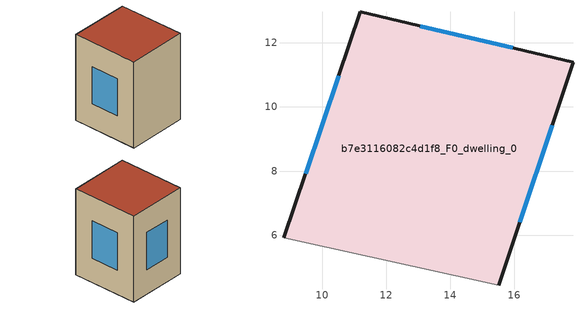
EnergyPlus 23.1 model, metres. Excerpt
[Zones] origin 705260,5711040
b7e3116082c4d1f8_F0_dwelling_0
 floor ground (EU_floor_Construction): 15.52,4.44 17.83,11.4 11.19,12.97 8.81,5.92 z0
 wall outside (EU_wall_Construction): 8.81,5.92 11.19,12.97 17.83,11.4 15.52,4.44 z0:9
 wall adiabatic (EU_wall_Construction): 15.52,4.44 8.81,5.92 z0:9
 window (EU_Window_Construction): 9.48,7.92 10.51,10.98 / 13.07,12.53 15.95,11.85 / 17.18,9.43 16.17,6.41 z2.55:6.45
 roof outside (EU_roof_Construction): 17.83,11.4 15.52,4.44 8.81,5.92 11.19,12.97 z9
[Building]
EU S2 Campaign: North Axis=0; Terrain=City; Solar Distribution=FullExterior
[Site:Location]
London: Latitude=51.5; Longitude=-0.5; Time Zone=0; Elevation=25
[SizingPeriod:WeatherFileDays]
AnnualSizingPeriod: Begin Month=1; Begin Day of Month=1; End Month=12; End Day of Month=31; Day of Week for Start Day=Monday; Use Weather File Daylight Saving Period=No; Use Weather File Rain and Snow Indicators=No
[MATERIAL]
EU_InternalMass_Material: Roughness=MediumRough; Thickness=0.1; Conductivity=1; Density=1800; Specific Heat=900; Thermal Absorptance=0.9; Solar Absorptance=0.7; Visible Absorptance=0.7
[MATERIAL:NOMASS] Roughness=MediumRough; Thermal Absorptance=0.9; Solar Absorptance=0.7; Visible Absorptance=0.7
Name | Thermal Resistance
EU_wall_NoMass | 0.555556
EU_roof_NoMass | 0.510204
EU_floor_NoMass | 1.43678
[WINDOWMATERIAL:SIMPLEGLAZINGSYSTEM]
EU_Window_SimpleGlazing: UFactor=3.96; Solar Heat Gain Coefficient=0.85; Visible Transmittance=0.85
[CONSTRUCTION]
EU_wall_Construction: EU_wall_NoMass
EU_roof_Construction: EU_roof_NoMass
EU_floor_Construction: EU_floor_NoMass
EU_InternalMass_Construction: EU_InternalMass_Material
EU_Window_Construction: EU_Window_SimpleGlazing
[ZONE]
b7e3116082c4d1f8_F0_dwelling_0: Type=1; Multiplier=1; Ceiling Height=autocalculate; Volume=453.175; Floor Area=autocalculate; Part of Total Floor Area=Yes
[INTERNALMASS]
b7e3116082c4d1f8_F0_dwelling_0_EU_InternalMass: Construction=EU_InternalMass_Construction; Zone or ZoneList=b7e3116082c4d1f8_F0_dwelling_0; Surface Area=50.3525
[OTHEREQUIPMENT]
EU_Step8_InternalGain_b7e3116082c4d1f8_F0_dwelling_0_f000: Fuel Type=Electricity; Zone or ZoneList or Space or SpaceList=b7e3116082c4d1f8_F0_dwelling_0; Schedule=EU_Step8_GainSchedule_b7e3116082c4d1f8_F0_dwelling_0_f000; Design Level Calculation Method=Watts/Area; Power per Zone Floor Area=1; Fraction Latent=0; Fraction Radiant=0; Fraction Lost=0; Carbon Dioxide Generation Rate=0; EndUse Subcategory=EU_Step8_InternalGains
[ZONEVENTILATION:DESIGNFLOWRATE]
EU_ConstantAir_b7e3116082c4d1f8_F0_dwelling_0: Zone or ZoneList or Space or SpaceList=b7e3116082c4d1f8_F0_dwelling_0; Schedule=EU_AlwaysOn; Design Flow Rate Calculation Method=AirChanges/Hour; Air Changes per Hour=0.48; Ventilation Type=Natural; Fan Pressure Rise=0; Fan Total Efficiency=1; Constant Term Coefficient=1; Temperature Term Coefficient=0; Velocity Term Coefficient=0; Velocity Squared Term Coefficient=0; Minimum Indoor Temperature=-100; Maximum Indoor Temperature=100; Delta Temperature=-100; Minimum Outdoor Temperature=-100; Maximum Outdoor Temperature=100; Maximum Wind Speed=40
[HVACTEMPLATE:THERMOSTAT]
EU_HeatOnly_b7e3116082c4d1f8_F0_dwelling_0: Constant Heating Setpoint=20; Constant Cooling Setpoint=50
[HVACTEMPLATE:ZONE:IDEALLOADSAIRSYSTEM]
b7e3116082c4d1f8_F0_dwelling_0: Template Thermostat=EU_HeatOnly_b7e3116082c4d1f8_F0_dwelling_0; System Availability Schedule=EU_AlwaysOn; Maximum Heating Supply Air Temperature=50; Minimum Cooling Supply Air Temperature=13; Maximum Heating Supply Air Humidity Ratio=0.0156; Minimum Cooling Supply Air Humidity Ratio=0.0077; Heating Limit=NoLimit; Cooling Limit=NoLimit; Heating Availability Schedule=EU_AlwaysOn; Cooling Availability Schedule=EU_CoolingOff; Dehumidification Control Type=ConstantSensibleHeatRatio; Cooling Sensible Heat Ratio=0.7; Dehumidification Setpoint=60; Humidification Control Type=None; Humidification Setpoint=30; Outdoor Air Method=None; Outdoor Air Flow Rate per Person=0.00944; Outdoor Air Flow Rate per Zone Floor Area=0; Outdoor Air Flow Rate per Zone=0; Demand Controlled Ventilation Type=None; Outdoor Air Economizer Type=NoEconomizer; Heat Recovery Type=None; Sensible Heat Recovery Effectiveness=0.7; Latent Heat Recovery Effectiveness=0.65
[SIZING:ZONE]
b7e3116082c4d1f8_F0_dwelling_0: Zone Cooling Design Supply Air Temperature Input Method=SupplyAirTemperature; Zone Cooling Design Supply Air Temperature=13; Zone Heating Design Supply Air Temperature Input Method=SupplyAirTemperature; Zone Heating Design Supply Air Temperature=50; Zone Cooling Design Supply Air Humidity Ratio=0.008; Zone Heating Design Supply Air Humidity Ratio=0.008; Cooling Design Air Flow Method=DesignDay; Cooling Design Air Flow Rate=0; Cooling Minimum Air Flow per Zone Floor Area=0.000762; Cooling Minimum Air Flow=0; Cooling Minimum Air Flow Fraction=0.2; Heating Design Air Flow Method=DesignDay; Heating Design Air Flow Rate=0; Heating Maximum Air Flow per Zone Floor Area=0.002032; Heating Maximum Air Flow=0.141576; Heating Maximum Air Flow Fraction=0.3; Account for Dedicated Outdoor Air System=No; Dedicated Outdoor Air System Control Strategy=NeutralSupplyAir; Dedicated Outdoor Air Low Setpoint Temperature for Design=autosize; Dedicated Outdoor Air High Setpoint Temperature for Design=autosize; Zone Load Sizing Method=Sensible Load Only No Latent Load; Zone Latent Cooling Design Supply Air Humidity Ratio Input Method=HumidityRatioDifference; Zone Cooling Design Supply Air Humidity Ratio Difference=0.005; Zone Latent Heating Design Supply Air Humidity Ratio Input Method=HumidityRatioDifference; Zone Humidification Design Supply Air Humidity Ratio Difference=0.005
[SCHEDULE:CONSTANT]
Name | Hourly Value
EU_AlwaysOn | 1
EU_CoolingOff | 0
[SCHEDULE:FILE]
EU_Step8_GainSchedule_b7e3116082c4d1f8_F0_dwelling_0_f000: File=../../schedules/b7e3116082c4d1f8/b7e3116082c4d1f8_F0_dwelling_0_f000_gain.csv; Column Number=1; Rows to Skip at Top=0; Number of Hours of Data=8760; Column Separator=Comma; Interpolate to Timestep=No; Minutes per Item=60; Adjust Schedule for Daylight Savings=Yes
